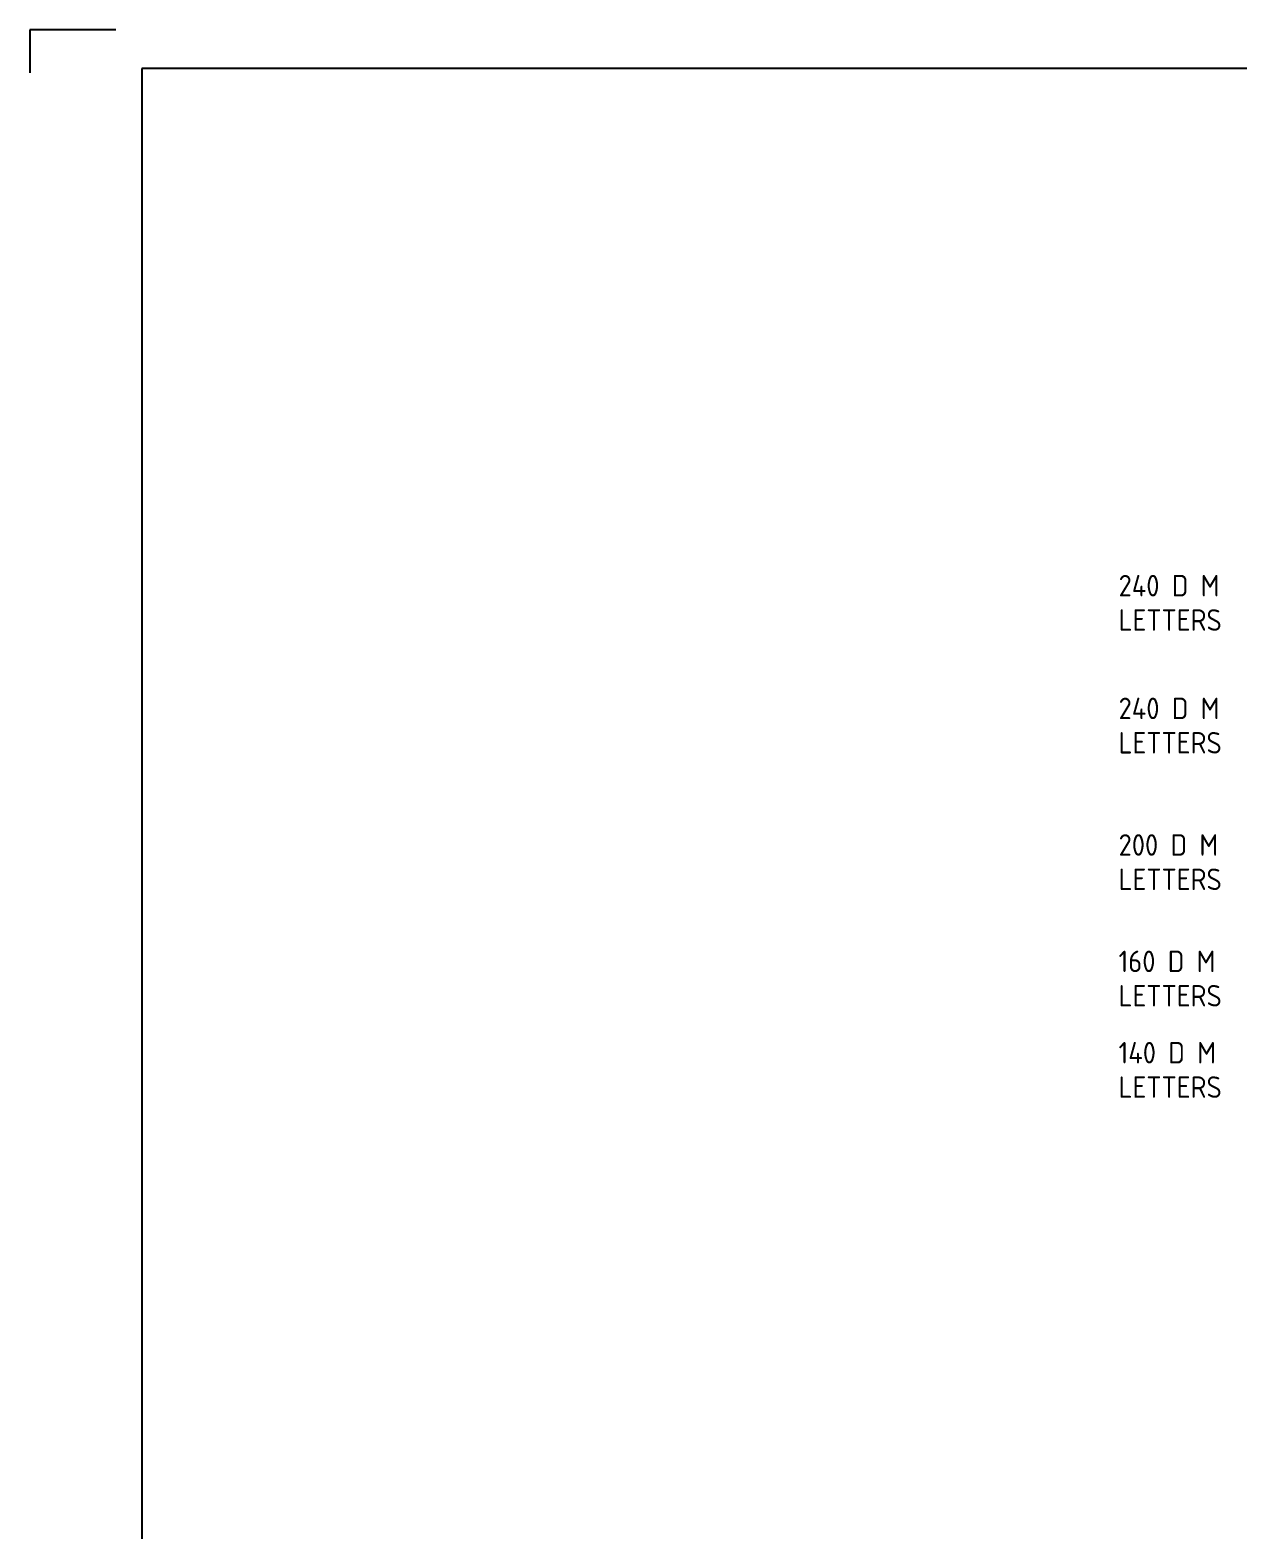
# Model space of a CAD drawing. Extents: x 0 to 420, y 0 to 297.
# Drawn here: x 0 to 140.5, y 122.5 to 297 of the extents above; entities that cross this region are included whole.
import ezdxf
from ezdxf.enums import TextEntityAlignment as Align

# ---------------------------------------------------------------- set-up
doc = ezdxf.new("R2010")
doc.units = 0
doc.header["$LTSCALE"] = 12
doc.header["$MEASUREMENT"] = 0
doc.layers.get('0').update_dxf_attribs({"linetype": 'CONTINUOUS'})
for name, color, linetype in [('COMMENTS', 4, 'CONTINUOUS'), ('L25', 1, 'CONTINUOUS'), ('L35', 3, 'CONTINUOUS'), ('TBLK18', 4, 'CONTINUOUS'), ('TBLK25', 1, 'CONTINUOUS'), ('TBLK35', 3, 'CONTINUOUS'), ('TBLK50', 7, 'CONTINUOUS')]:
    doc.layers.add(name, color=color, linetype=linetype)
doc.styles.add('ISO', font='iso')

# ---------------------------------------------------------------- blocks, each defined once
blk = doc.blocks.new('BLK1DES')
at = {"layer": 'COMMENTS', "style": 'ISO'}
for s, p in [('240 D M', (0, 0)), ('LETTERS', (0, -4))]:
    blk.add_text(s, height=2.5, dxfattribs=at).set_placement(p)
blk = doc.blocks.new('BLK2DES')
at = {"layer": 'COMMENTS', "style": 'ISO'}
for s, p in [('240 D M', (0, 0)), ('LETTERS', (0, -4))]:
    blk.add_text(s, height=2.5, dxfattribs=at).set_placement(p)
blk = doc.blocks.new('BLK6DES')
at = {"layer": 'COMMENTS', "style": 'ISO'}
for s, p in [('200 D M', (0, 0)), ('LETTERS', (0, -4))]:
    blk.add_text(s, height=2.5, dxfattribs=at).set_placement(p)
blk = doc.blocks.new('BLK10DES')
at = {"layer": 'COMMENTS', "style": 'ISO'}
for s, p in [('160 D M', (0, 0)), ('LETTERS', (0, -4))]:
    blk.add_text(s, height=2.5, dxfattribs=at).set_placement(p)
blk = doc.blocks.new('BLK15DES')
at = {"layer": 'COMMENTS', "style": 'ISO'}
for s, p in [('140 D M', (0, 0)), ('LETTERS', (0, -4))]:
    blk.add_text(s, height=2.5, dxfattribs=at).set_placement(p)
blk = doc.blocks.new('A3BBLK')
at = {"layer": 'TBLK25'}
for p, q in [((10, 297), (0, 297)), ((0, 297), (0, 292))]:
    blk.add_line(p, q, dxfattribs=at)
at = {"layer": 'TBLK50'}
for p, q in [((415.5, 292.5), (13, 292.5)), ((13, 292.5), (13, 4.5))]:
    blk.add_line(p, q, dxfattribs=at)
blk = doc.blocks.new('a3_in_vtblk_trial')
blk.add_blockref('A3BBLK', (0, 0))
at = {"layer": 'TBLK18', "style": 'ISO'}
blk.add_attdef('MR_DIRECTORATE', text='', height=1.5, dxfattribs=at).set_placement((381.5, 67.12), align=Align.CENTER)
for tag, p in [('STREET_NAME', (355.51, 61.1)), ('SUBURB_POSTCODE', (388.49, 61.1)), ('TELEPHONE_NO.', (368.31, 58.84)), ('FAX_NO.', (393.56, 58.84))]:
    blk.add_attdef(tag, p, '', height=1.5, dxfattribs=at)
at = {"layer": 'TBLK25', "style": 'ISO'}
for tag, height, p in [('MR_BRANCH', 2, (381.5, 64.2)), ('ROAD_SECTION', 1.75, (384.5, 29.16)), ('SLK', 1.75, (384.5, 26.11)), ('CHAINAGE', 1.75, (384.5, 19.21)), ('DRG_TYPE_03', 1.75, (360.51, 11.5)), ('DRG_TYPE_02', 1.75, (360.51, 8.36)), ('DRG_TYPE_01', 1.75, (360.3, 5.42))]:
    blk.add_attdef(tag, text='', height=height, dxfattribs=at).set_placement(p, align=Align.CENTER)
for tag, p, height in [('FILE_NUMBER', (371.77, 53.24), 2.5), ('DESIGNED_/_DRAWN', (371.77, 48.49), 2), ('DATE', (405.68, 48.49), 2), ('VERIFIED', (371.77, 43.49), 2), ('DATE', (405.68, 43.4), 2), ('APPROVED', (371.77, 38.49), 2), ('DATE', (405.68, 38.39), 2), ('LOCAL_AUTHORITY', (370.48, 16.73), 1.25)]:
    blk.add_attdef(tag, p, '', height=height, dxfattribs=at)
at = {"layer": 'TBLK35', "style": 'ISO', "width": 0.9}
for tag, p in [('ROAD_PROJECT&NUMBER', (384.5, 32.23)), ('DRAWING_DESCRIPTION', (384.5, 22.29))]:
    blk.add_attdef(tag, text='', height=2.5, dxfattribs=at).set_placement(p, align=Align.CENTER)
at = {"layer": 'TBLK50', "style": 'ISO'}
blk.add_attdef('DRG_NUMBER', (370.5, 6.02), '', height=5, dxfattribs=at)

msp = doc.modelspace()

# ---------------------------------------------------------------- block references
at = {"layer": 'L25'}
msp.add_blockref('a3_in_vtblk_trial', (0, 0), dxfattribs=at)
at = {"layer": 'L35'}
for name, p in [('BLK1DES', (126.699, 231.083)), ('BLK2DES', (126.699, 216.798)), ('BLK6DES', (126.699, 200.908)), ('BLK10DES', (126.699, 187.359)), ('BLK15DES', (126.699, 176.729))]:
    msp.add_blockref(name, p, dxfattribs=at)

doc.saveas('drawing.dxf')
